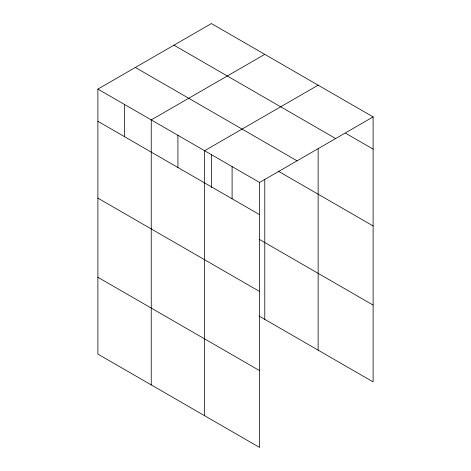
<?xml version="1.0" encoding="UTF-8"?>
<svg xmlns="http://www.w3.org/2000/svg" width="471" height="471" viewBox="0 0 471 471"><rect width="100%" height="100%" fill="white"/><g stroke="black" fill="none" stroke-linecap="round" stroke-linejoin="round"><path stroke-width="0.71" d="M97.886 89.096L259.586 182.454L259.586 447.45L97.886 354.092L97.886 89.096L211.414 23.55L373.114 116.908L373.114 381.904L259.056 316.053M264.779 54.359L151.244 119.905L151.244 384.901M318.137 85.169L204.608 150.714L204.608 415.71M259.586 182.454L373.114 116.908M345.626 133.246L373.114 149.119M173.946 45.181L335.652 138.539M135.348 67.465L297.054 160.823M278.114 171.091L373.114 225.939M97.886 121.306L259.586 214.664M259.056 239.233L373.114 305.084M97.886 198.126L259.586 291.484M97.886 277.272L259.586 370.63M318.137 148.836L318.137 350.159M264.779 179.51L264.779 319.356M232.097 166.587L232.097 198.791M211.414 154.565L211.414 187.54M177.926 135.307L177.926 167.517M124.562 104.503L124.562 136.708"/></g></svg>
